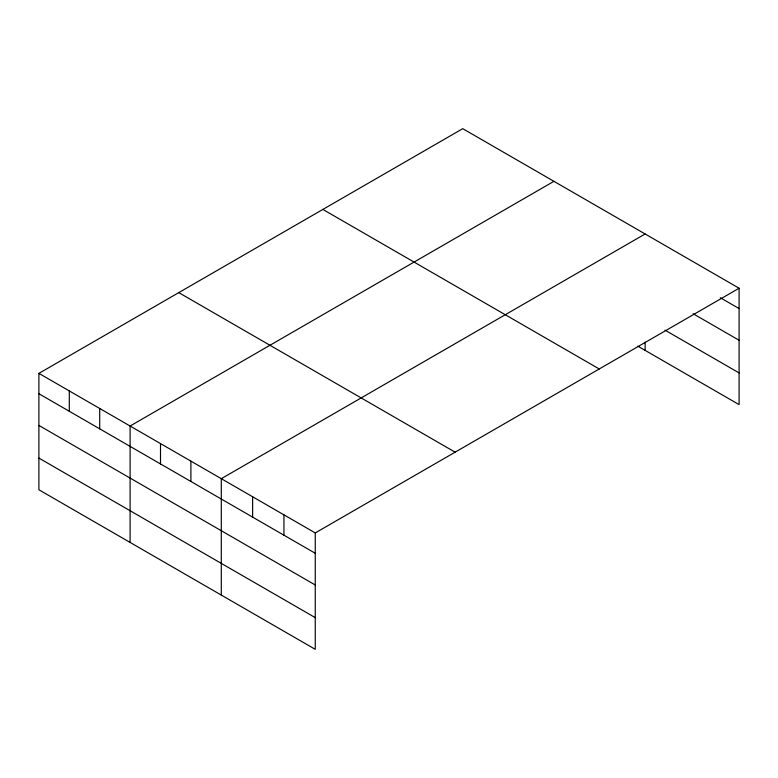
<?xml version="1.0" encoding="UTF-8"?>
<svg xmlns="http://www.w3.org/2000/svg" width="778" height="778" viewBox="0 0 778 778"><rect width="100%" height="100%" fill="white"/><g stroke="black" fill="none" stroke-linecap="round" stroke-linejoin="round"><path stroke-width="1.17" d="M637.804 346.142L739.1 404.628L739.1 288.23L462.745 128.671L38.9 373.372L38.9 489.77L315.255 649.329L315.255 532.93L38.9 373.372M553.936 181.323L130.101 426.023L130.101 542.431M645.137 233.974L221.292 478.684L221.292 595.082M315.255 532.93L739.1 288.23M720.311 297.721L739.1 308.574M693.159 313.748L739.1 340.268M664.976 330.135L739.1 372.925M322.87 209.428L599.235 368.976M178.765 292.625L455.13 452.174M38.9 393.726L315.255 553.275M38.9 425.42L315.255 584.978M38.9 458.077L315.255 617.635M645.137 342.164L645.137 350.382M283.941 514.841L283.941 535.196M252.617 496.763L252.617 517.107M190.902 461.13L190.902 481.475M160.501 443.577L160.501 463.931M99.701 408.479L99.701 428.824M69.3 390.926L69.3 411.27"/></g></svg>
